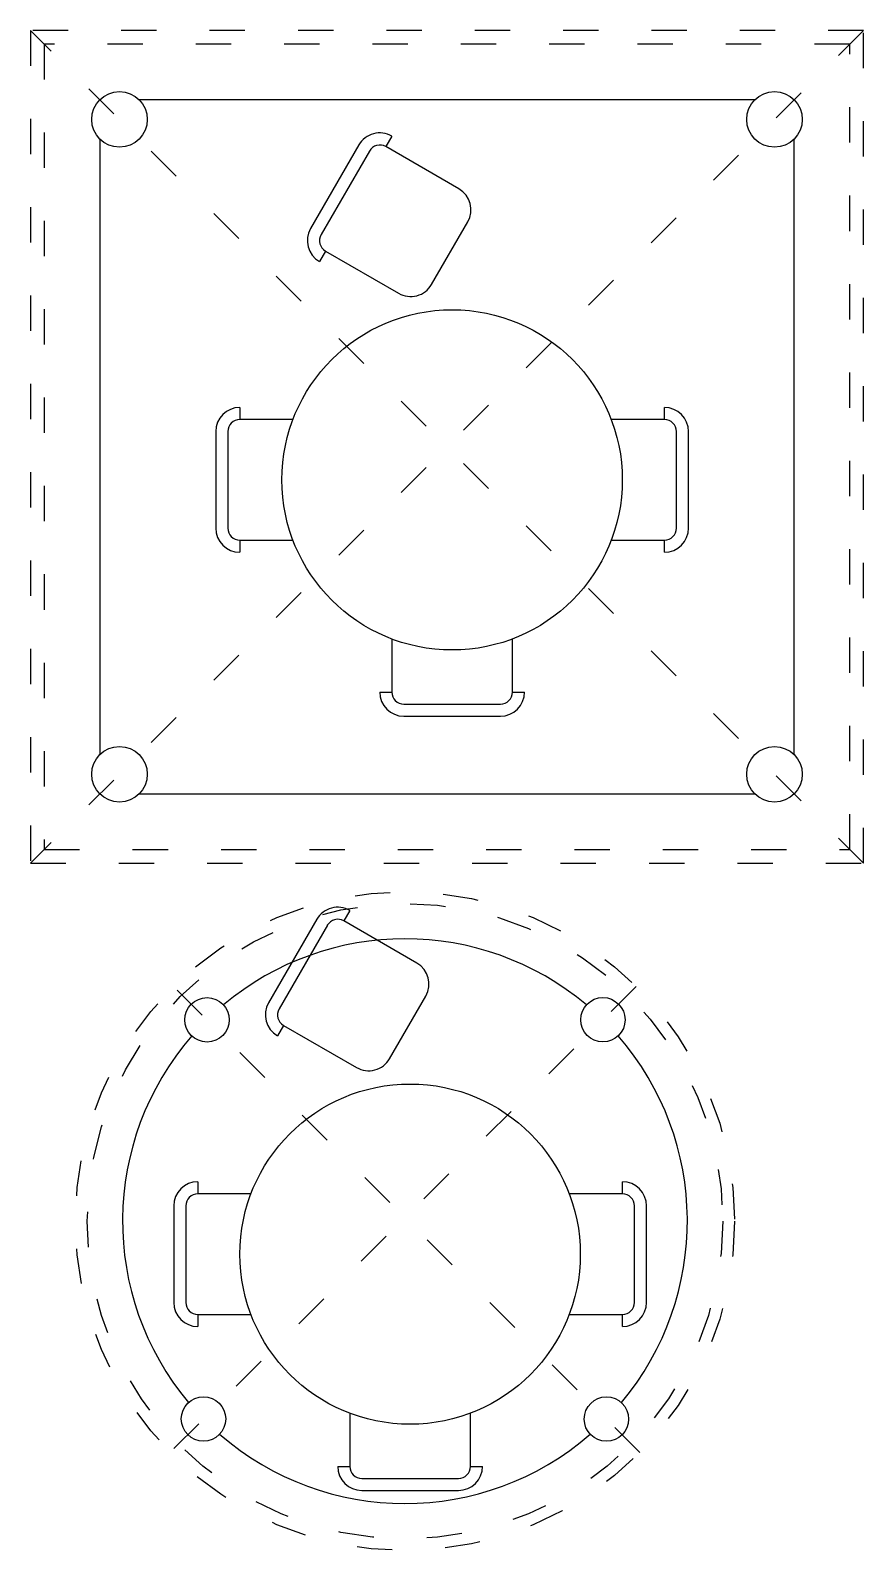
# Model space of a CAD drawing. Header units: millimetres. Extents: x 577 to 2337, y 236 to 943.
# Drawn here: x 744.31 to 747.14, y 693.91 to 699.07 of the extents above; entities that cross this region are included whole.
import ezdxf

# ---------------------------------------------------------------- set-up
doc = ezdxf.new("R2010")
doc.units = ezdxf.units.MM
doc.header["$LTSCALE"] = 0.01
doc.linetypes.add('ACAD_ISO03W100', pattern=[30, 12, -18])
doc.layers.add('06-Furn', color=4, linetype='Continuous')

# ---------------------------------------------------------------- blocks, each defined once
blk = doc.blocks.new('36')
at = {"layer": '06-Furn', "color": 17}
for p, q in [((807.4737, 592.5678), (807.4537, 592.5331)), ((807.3644, 592.5385), (807.2044, 592.2613)), ((807.3991, 592.5185), (807.2391, 592.2413)), ((807.6962, 592.3931), (807.4537, 592.5331)), ((807.6055, 592.076), (807.7255, 592.2838)), ((807.2537, 592.1867), (807.2337, 592.1521)), ((807.2537, 592.1867), (807.4962, 592.0467)), ((806.9698, 591.668), (806.9698, 591.628)), ((808.3773, 591.628), (808.3773, 591.668)), ((807.1459, 591.628), (806.9698, 591.628)), ((808.3773, 591.628), (808.2011, 591.628)), ((806.8898, 591.588), (806.8898, 591.268)), ((806.9298, 591.588), (806.9298, 591.268)), ((808.4173, 591.268), (808.4173, 591.588)), ((808.4573, 591.268), (808.4573, 591.588)), ((806.9698, 591.228), (806.9698, 591.188)), ((806.9698, 591.228), (807.1459, 591.228)), ((808.2011, 591.228), (808.3773, 591.228)), ((808.3773, 591.188), (808.3773, 591.228)), ((807.4735, 590.9004), (807.4735, 590.7242)), ((807.8735, 590.7242), (807.8735, 590.9004)), ((807.4335, 590.7242), (807.4735, 590.7242)), ((807.8735, 590.7242), (807.9135, 590.7242)), ((807.5135, 590.6842), (807.8335, 590.6842)), ((807.5135, 590.6442), (807.8335, 590.6442))]:
    blk.add_line(p, q, dxfattribs=at)
blk.add_circle((807.6735, 591.428), 0.5642, dxfattribs=at)
for centre, radius, start, end in [((807.4337, 592.4985), 0.08, 60, 150), ((807.4337, 592.4985), 0.04, 60, 150), ((807.6562, 592.3238), 0.08, 330, 60), ((807.2737, 592.2213), 0.08, 150, 240), ((807.2737, 592.2213), 0.04, 150, 240), ((807.5362, 592.116), 0.08, 240, 330), ((806.9698, 591.588), 0.08, 90, 180), ((808.3773, 591.588), 0.08, 360, 90), ((806.9698, 591.588), 0.04, 90, 180), ((808.3773, 591.588), 0.04, 360, 90), ((806.9698, 591.268), 0.08, 180, 270), ((806.9698, 591.268), 0.04, 180, 270), ((808.3773, 591.268), 0.08, 270, 360), ((808.3773, 591.268), 0.04, 270, 360), ((807.5135, 590.7242), 0.08, 180, 270), ((807.5135, 590.7242), 0.04, 180, 270), ((807.8335, 590.7242), 0.08, 270, 0), ((807.8335, 590.7242), 0.04, 270, 0)]:
    blk.add_arc(centre, radius, start, end, dxfattribs=at)
blk = doc.blocks.new('alachiq')
at = {"layer": '06-Furn', "color": 5, "linetype": 'ACAD_ISO03W100'}
for p, q in [((788.6809, 574.5508), (787.0987, 572.9688)), ((788.6928, 572.9686), (787.1106, 574.5506))]:
    blk.add_line(p, q, dxfattribs=at)
for radius in [1.1187, 1.0787]:
    blk.add_circle((787.8958, 573.7537), radius, dxfattribs=at)
at = {"layer": '06-Furn', "color": 4}
for centre in [(787.2238, 574.4374), (788.5677, 574.4376), (787.2118, 573.082), (788.5797, 573.0817)]:
    blk.add_circle(centre, 0.0754, dxfattribs=at)
for start, end in [(50.0183, 129.9987), (139.0162, 219.9725), (320.0101, 41.0008), (228.99, 310.9926)]:
    blk.add_arc((787.8958, 573.7537), 0.9587, start, end, dxfattribs=at)
at = {"layer": '06-Furn', "xscale": 1.023996615877889, "yscale": 1.023996615877889, "zscale": 1.023996615877889}
blk.add_blockref('36', (-39.1417, -31.9786), dxfattribs=at)
blk = doc.blocks.new('alachigh')
at = {"layer": '06-Furn', "color": 5, "linetype": 'ACAD_ISO03W100'}
for p, q in [((906.7954, 549.2769), (907.109, 553.2646)), ((908.9461, 551.114), (904.9584, 551.4275))]:
    blk.add_line(p, q, dxfattribs=at)
for points in [[(908.9461, 551.114), (907.109, 553.2646), (904.9584, 551.4275), (906.7954, 549.2769)], [(908.8796, 551.1192), (907.1037, 553.1982), (905.0248, 551.4223), (906.8007, 549.3434)]]:
    blk.add_lwpolyline(points, close=True, dxfattribs=at)
at = {"layer": '06-Furn', "color": 4}
for points in [[(906.9815, 552.8457), (905.392, 551.488)], [(908.5271, 551.2415), (907.1694, 552.8309)], [(905.3773, 551.3), (906.735, 549.7106)], [(906.923, 549.6958), (908.5124, 551.0535)]]:
    blk.add_lwpolyline(points, dxfattribs=at)
for centre in [(907.0755, 552.8383), (905.3847, 551.394), (908.5198, 551.1475), (906.829, 549.7032)]:
    blk.add_circle(centre, 0.0943, dxfattribs=at)
blk = doc.blocks.new('ALACHIQ1')
at = {"layer": '06-Furn', "color": 5, "rotation": 49.49547969470225}
blk.add_blockref('alachigh', (607.3363, -451.8589), dxfattribs=at)
at = {"layer": '06-Furn', "xscale": 1.023996615877889, "yscale": 1.023996615877889, "zscale": 1.023996615877889}
blk.add_blockref('36', (-49.7898, -9.9311), dxfattribs=at)

msp = doc.modelspace()

# ---------------------------------------------------------------- block references
at = {"layer": '06-Furn', "color": 4}
for name, p in [('ALACHIQ1', (-31.5191, 101.8541)), ('alachiq', (-42.3098, 121.2723, 0.0017))]:
    msp.add_blockref(name, p, dxfattribs=at)

doc.saveas('drawing.dxf')
